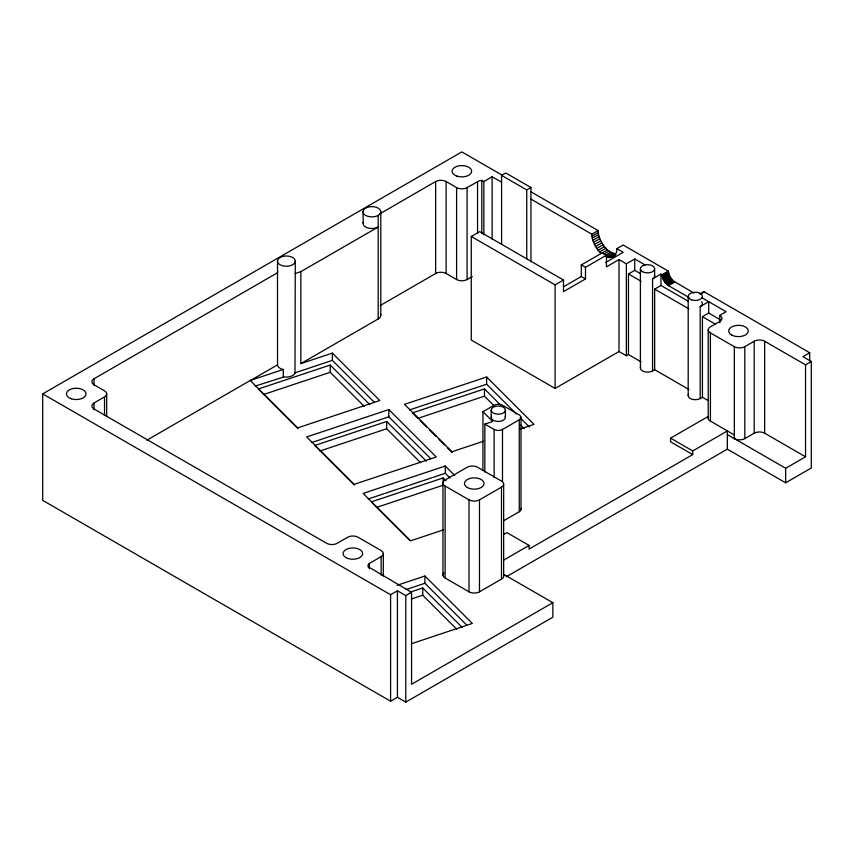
<?xml version="1.0" encoding="UTF-8"?>
<svg xmlns="http://www.w3.org/2000/svg" width="854" height="854" viewBox="0 0 854 854"><rect width="100%" height="100%" fill="white"/><g stroke="black" fill="none" stroke-linecap="round" stroke-linejoin="round"><path stroke-width="1.28" d="M397.42 697.27L397.42 590.787L390.588 594.736L42.7 393.886L42.7 500.359L390.588 701.209L397.42 697.27L405.799 702.105L552.88 617.186L552.848 602.689L503.764 574.379M405.799 702.105L405.799 595.633L397.42 590.787M619.011 259.573L606.447 266.843L606.447 255.218L585.492 267.323L585.492 278.938L563.48 291.641L563.48 280.027L479.66 231.626L471.269 236.473L471.269 340.041L555.1 388.442L619.001 351.528L619.011 259.573L626.356 263.811L626.356 355.766L628.448 354.559L641.13 361.882M628.448 354.559L628.448 273.974L634.736 270.344L640.5 273.675M734.323 346.671A7.408 4.281 0 0 0 744.805 346.671L754.189 341.248A7.408 4.281 0 0 1 764.672 341.248L805.535 364.839L805.535 456.805L785.669 468.27L734.323 438.625L734.323 346.671L710.389 332.9A7.408 4.281 0 0 1 710.389 326.847L719.826 321.403A7.408 4.281 0 0 0 719.826 315.361L726.113 311.731L702.02 297.822M506.134 576.845L727.309 449.151L785.648 482.809L785.669 468.27M727.309 449.151L727.352 430.971L692.733 450.955L670.571 438.166L670.571 441.796L692.733 454.584L529.096 549.069L529.096 545.428L506.945 532.64L503.529 534.604M703.845 292.228L703.888 291.652L809.72 352.745L809.72 360.73M693.971 293.103L673.123 280.817L669.621 276.088L668.298 271.102L623.153 245.023L616.855 248.642C617.655 254.588 611.421 259.894 605.966 256.563L612.254 252.944M295.281 261.132L294.982 262.456A8.892 5.135 0 0 1 284.083 266.085L281.948 265.573A8.892 5.135 0 0 1 277.796 262.456L277.497 261.132A8.892 5.135 0 0 1 286.389 255.997L288.695 256.168A8.892 5.135 0 0 1 295.281 261.132L294.982 373.283A8.892 5.135 0 0 1 284.083 376.913L255.143 386.104M277.796 271.412A8.892 5.135 0 0 0 277.497 272.746L94.047 378.76A7.408 4.281 0 0 0 94.047 384.812L104.519 390.854A7.408 4.281 0 0 1 104.519 396.907L94.047 402.96A7.408 4.281 0 0 0 94.047 409.002L326.666 543.315A7.408 4.281 0 0 0 337.149 543.315L347.621 537.262A7.408 4.281 0 0 1 358.104 537.262L381.162 550.574A7.408 4.281 0 0 1 381.162 556.616L369.27 563.501L368.373 564.547L368.373 566.842L411.564 592.302L411.564 684.257L552.848 602.689M42.7 393.886L461.843 151.895L502.259 175.23M380.233 213.585L435.647 181.539A7.408 4.281 0 0 1 446.119 181.539L456.602 187.592A7.408 4.281 0 0 0 467.085 187.592L479.094 180.856L481.805 180.354L483.844 181.539L492.128 176.757L501.234 181.987M300.832 271.657L378.183 227.004A8.892 5.135 0 0 1 363.302 224.698L363.003 211.76A8.892 5.135 0 0 1 371.896 206.625L374.201 206.796A8.892 5.135 0 0 1 378.183 215.389L378.183 318.958L300.832 363.612L300.832 271.657L295.089 273.579M501.597 244.447L501.586 175.401L505.781 172.988L530.942 187.496L530.964 261.74M526.747 258.965L526.737 189.919L530.942 187.496M146.877 440.194L250.243 380.478L283.282 369.462L283.282 376.731M250.692 380.329L277.529 364.839L277.497 261.132M380.233 305.54L435.647 273.493A7.408 4.281 0 0 1 446.119 273.493L456.602 279.546A7.408 4.281 0 0 0 467.085 279.546L472.315 276.515M601.099 253.51C596.327 248.952 592.676 242.846 592.035 236.195L598.334 232.566M596.786 248.439L603.084 244.81M563.693 286.677L581.296 276.515L581.296 264.9L607.397 249.891L610.631 252.25L615.382 253.787L609.094 257.396M471.269 236.473L555.1 284.862L563.48 280.027M611.902 257.15L615.051 255.335M605.561 262.509L623.206 252.314L616.855 248.642M626.356 263.811L634.736 258.975L645.112 264.964M640.649 366.932A7.11 4.11 0 0 0 643.98 371.554A7.11 4.11 0 0 0 652.563 370.892L652.563 278.927L660.953 274.113L662.021 274.732L668.298 271.102M688.826 297.373L668.554 285.674L665.277 282.77L662.875 278.617L662.053 275.351L668.33 271.721M662.224 276.418L668.501 272.789M662.501 277.507L668.767 273.888M662.875 278.617L669.152 274.999M663.355 279.717L669.621 276.088M663.921 280.785L670.187 277.166M664.561 281.809L670.838 278.19M665.277 282.77L671.543 279.151M666.045 283.645L672.311 280.027M666.857 284.435L673.123 280.817M667.7 285.108L673.966 281.489M668.554 285.674L674.82 282.055M482.937 470.34L482.937 411.703L494.114 405.255A5.925 3.427 0 0 1 502.494 405.255L519.264 414.937A5.925 3.427 0 0 1 519.264 419.773L519.264 511.727L503.614 520.769M699.704 294.064L703.888 291.652M700.707 294.043L702.799 292.837M700.184 398.562L700.184 306.607L708.713 301.686L708.713 313.055L702.426 316.685L702.426 397.27L700.184 398.562A7.11 4.11 0 0 1 691.569 399.074A7.11 4.11 0 0 1 688.484 394.399M484.848 472.081L484.848 424.107L494.114 429.455A5.925 3.427 0 0 0 502.494 429.455L519.264 419.773M445.115 486.054L469.006 499.846A7.408 4.281 0 0 0 479.489 499.846L501.479 487.154A7.408 4.281 0 0 0 501.479 481.101L477.642 467.277A7.408 4.281 0 0 0 467.159 467.277L445.115 480.001A7.408 4.281 0 0 0 445.115 486.054L445.115 578.009L469.006 591.811A7.408 4.281 0 0 0 479.489 591.811L501.479 579.108A7.408 4.281 0 0 0 503.401 574.977M809.72 352.745L802.92 356.673L811.3 361.52L811.3 467.992L785.648 482.809M670.571 438.166L708.115 416.496M405.799 595.633L411.564 592.302M805.535 364.839L811.3 361.52M503.807 560.032L529.096 545.428M727.309 434.622L734.323 438.625A7.408 4.281 0 0 0 744.805 438.625L754.189 433.202A7.408 4.281 0 0 1 764.672 433.202L805.535 456.805M530.953 199.11L591.822 234.188L598.12 230.569C598.408 237.935 602.081 244.895 607.397 249.891M592.238 238.181L598.547 234.562M592.868 240.284L599.166 236.665M593.487 242.397L599.796 238.768M594.491 244.468L600.789 240.839M595.484 246.539L601.782 242.91M598.078 250.329L604.376 246.699M599.583 251.919L605.892 248.3M603.767 254.086L609.019 251.076M605.39 255.271L610.631 252.25M607.589 257.257L613.877 253.638M610.61 257.545L615.851 254.535M688.943 389.488L654.655 369.686L654.655 289.1L660.953 285.482L688.388 301.323M652.563 370.892L654.655 369.686M300.832 363.612L332.377 353.108L379.795 400.526L297.662 427.897L250.243 380.478M295.089 372.792L332.377 360.367L374.223 402.202M369.814 404.647L330.21 365.042L258.346 388.997L297.95 428.601M263.384 394.569L330.21 372.301L364.156 406.248M388.837 409.557L306.703 436.938L354.122 484.357L436.255 456.986L388.837 409.557L388.837 416.827L430.683 458.662M520.15 429.018L534.049 424.385L486.631 376.966L404.497 404.348L451.915 451.766L483.503 441.23M311.763 442.511L388.837 416.827M409.546 409.92L486.631 384.225L516.382 413.976M426.274 461.107L386.67 421.492L314.806 445.457L354.41 485.061M500.497 404.935L484.464 388.901L412.589 412.856L417.307 417.574M319.844 451.029L386.67 428.761L420.616 462.708M417.638 418.439L484.464 396.16L494.829 406.536A7.11 4.11 0 0 1 505.419 410.091L505.419 417.35M484.848 424.107L492.715 421.481L482.937 411.703M454.712 475.432L445.297 466.017L363.163 493.398L410.582 540.817L443.311 529.907M368.223 498.971L445.297 473.276L449.951 477.93M445.959 480.781L443.13 477.952L371.266 501.906L409.931 540.571M376.304 507.489L443.13 485.211L443.13 477.952M397.11 585.289L424.908 576.012L472.326 623.441L411.681 643.66M405.96 589.591L424.908 583.282L466.754 625.117M410.133 592.153L422.741 587.947L462.345 627.562M411.393 598.996L422.741 595.217L456.687 629.163M283.282 369.462L281.948 369.141A8.892 5.135 0 0 1 277.796 366.024L277.529 364.839M531.135 191.894L598.12 230.569M501.586 175.401L526.737 189.919M708.713 313.055L720.669 319.962M602.251 252.805L606.447 255.218M628.448 273.974L641.13 281.297M654.655 289.1L688.943 308.902M702.426 316.685L715.471 324.221M581.296 264.9L585.492 267.323M581.296 276.515L585.492 278.938M702.426 397.27L707.859 400.409M619.001 351.528L626.356 355.766M708.478 417.094A7.408 4.281 0 0 0 709.215 420.339L734.323 434.996M520.107 417.702L529.405 427M520.299 424.737L524.068 428.505M420.136 420.403L426.733 427M429.573 429.829L436.17 436.426M438.999 439.255L444.656 444.913M447.485 447.742L452.204 452.46M363.003 211.76L363.302 213.084A8.892 5.135 0 0 0 378.183 215.389M591.822 234.188L592.035 236.195M662.021 274.732L662.053 275.351M710.389 332.9L710.432 421.203M692.733 450.955L692.733 454.584M764.672 341.248L764.672 433.202M754.189 341.248L754.189 433.202M744.805 346.671L744.805 438.625M719.826 315.361L719.826 322.94M708.222 329.879L708.222 418.204M688.196 296.242L688.196 395.455M660.953 274.113L660.953 285.482M654.634 268.764L654.634 276.023M640.404 268.786L640.404 367.999M634.736 258.975L634.736 270.344M555.1 284.862L555.1 388.442M521.004 417.35L521.004 509.315M503.657 484.122L503.657 576.087M502.494 429.455L502.494 481.432M501.479 487.154L501.479 579.108M494.114 429.455L494.114 477.429M492.128 176.757L492.128 239.398M491.189 410.091L491.189 417.35M486.631 376.966L486.631 384.225M484.464 388.901L484.464 396.16M483.844 181.539L483.844 234.85M481.805 180.354L481.805 233.665M479.489 499.846L479.489 591.811M477.557 181.539L477.557 233.516M469.006 499.846L469.006 591.811M467.085 187.592L467.085 279.546M456.602 187.592L456.602 279.546M446.119 181.539L446.119 273.493M445.297 466.017L445.297 473.276M442.948 483.033L442.948 574.988M435.647 181.539L435.647 273.493M424.908 576.012L424.908 583.282M422.741 587.947L422.741 595.217M390.588 594.736L390.588 701.209M386.67 421.492L386.67 428.761M383.329 553.595L383.329 576.247M381.162 556.616L381.162 575.276M380.788 211.76L380.788 315.329M369.27 563.501L369.27 568.839M368.373 564.547L368.373 567.205M332.377 353.108L332.377 360.367M330.21 365.042L330.21 372.301M106.697 393.886L106.697 416.538M104.519 396.907L104.519 415.567M94.047 378.76L94.047 385.421M94.047 402.96L94.047 409.621M445.115 578.009A7.408 4.281 0 0 1 443.941 572.853M505.419 410.091A7.11 4.11 0 0 1 494.754 413.656A7.11 4.11 0 0 1 494.754 406.536M380.489 314.005A8.892 5.135 0 0 1 378.183 318.958M654.388 274.967A7.11 4.11 0 0 1 652.563 278.927M701.561 301.675A7.11 4.11 0 0 1 700.184 306.607M520.801 508.429A5.925 3.427 0 0 1 519.264 511.727M505.173 416.293A7.11 4.11 0 0 1 498.309 421.46A7.11 4.11 0 0 1 491.434 416.293M363.003 223.374A8.892 5.135 0 0 1 363.302 222.04M456.954 176.137A9.778 5.647 0 0 0 471.621 171.248A9.778 5.647 0 0 0 456.954 166.359A9.778 5.647 0 0 0 456.954 176.137M731.931 335.163A9.778 5.647 0 0 0 748.04 332.142A9.778 5.647 0 0 0 735.454 325.598A9.778 5.647 0 0 0 731.931 335.163M347.973 558.484A9.778 5.647 0 0 0 362.64 553.595A9.778 5.647 0 0 0 347.973 548.706A9.778 5.647 0 0 0 347.973 558.484M71.341 398.775A9.778 5.647 0 0 0 86.008 393.886A9.778 5.647 0 0 0 71.341 388.997A9.778 5.647 0 0 0 71.341 398.775M467.33 487.506A9.778 5.647 0 0 0 483.695 484.976A9.778 5.647 0 0 0 471.718 478.059A9.778 5.647 0 0 0 467.33 487.506M642.496 271.679A7.11 4.11 0 0 0 654.399 269.832A7.11 4.11 0 0 0 645.667 264.804A7.11 4.11 0 0 0 642.496 271.679M691.569 299.85A7.11 4.11 0 0 0 702.415 296.477A7.11 4.11 0 0 0 691.932 292.741A7.11 4.11 0 0 0 691.569 299.85"/></g></svg>
